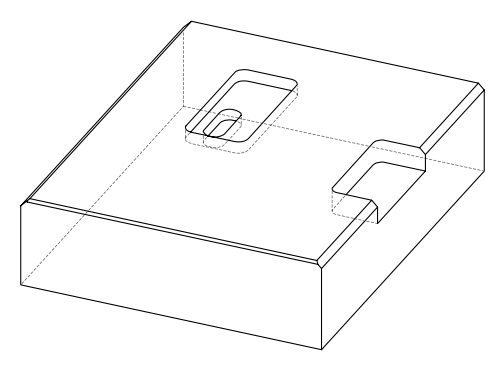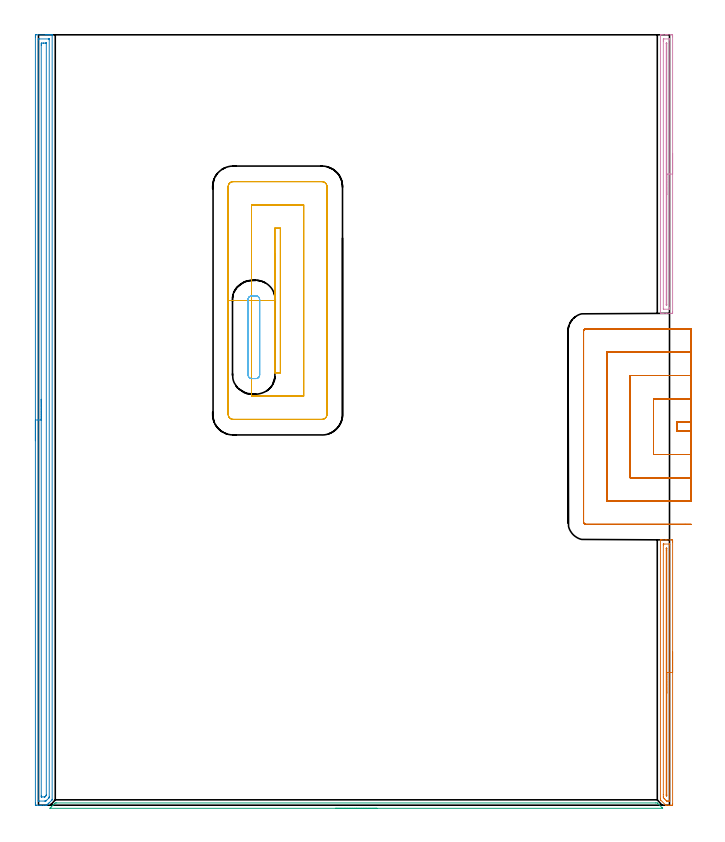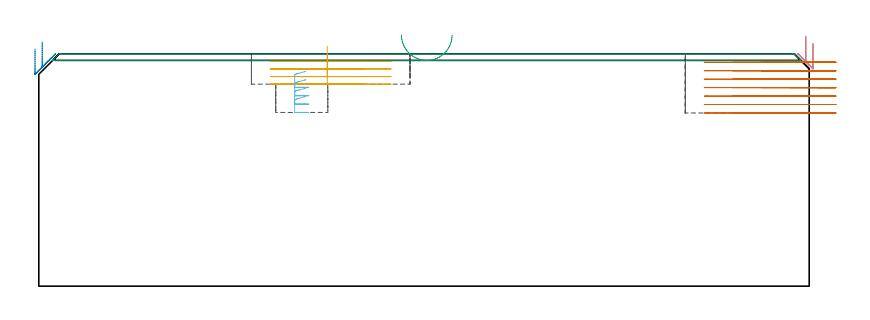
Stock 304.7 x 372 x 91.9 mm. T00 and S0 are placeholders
(PLAN: 7 operations, 1 tool changes, 39.1 min)
(1 AREA_MILL | FG_CHAMFER_SURFACE | UGT0205_001 | 3.21 min | 2296 mm3)
(2 AREA_MILL_1 | FG_CHAMFER_SURFACE_1 | UGT0205_001 | 9.14 min | 12208 mm3)
(3 AREA_MILL_2 | FG_CHAMFER_SURFACE_2 | UGT0205_001 | 2.51 min | 1015 mm3)
(4 AREA_MILL_3 | FG_CHAMFER_SURFACE_3 | UGT0205_001 | 3.38 min | 2377 mm3)
(5 MILL_RECTANGULAR_POCKET | POCKET_RECTANGULAR_STRAIGHT | UGT0201_133 | Follow Part, ap 3.75, ae 75% | 6.18 min | 96663 mm3)
(6 MILL_RECTANGULAR_POCKET_1 | POCKET_RECTANGULAR_STRAIGHT_1 | UGT0201_133 | Follow Part, ap 3.75, ae 75% | 1.11 min | 11875 mm3)
(7 MILL_SLOT | SLOT_PARTIAL_RECTANGULAR | UGT0201_133 | Follow Part, ap 3.75, ae 75% | 13.56 min | 124548 mm3)
(TOOL UGT0205_001 | Chamfer Mill 20 x 3 x 45 deg. | D20 FL50 Z2)
(TOOL UGT0201_133 | Carbide End Mill 15.0 | D15 FL30 Z4)
(OP 1 AREA_MILL)
G17 G21 G94 G90
T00 M6
G54
G17 G0 G90 X306.2 Y74.05 S1061 M3
G43 Z101.9 H0
Z96.
G94 G1 Y74.012 Z95.128 F250.
Y73.898 Z94.264
Y73.709 Z93.412
Y73.447 Z92.58
Y73.113 Z91.774
Y72.71 Z91.
Y72.242 Z90.264
Y71.71 Z89.572
Y71.121 Z88.929
Y70.478 Z88.34
Y69.786 Z87.808
Y69.05 Z87.34
Y68.276 Z86.937
Y67.47 Z86.603
Y66.638 Z86.341
Y65.786 Z86.152
Y64.922 Z86.038
Y64.05 Z86.
Y0.619
X306.197 Y0.282
X306.192 Y0.01 Z86.003
X305.869 Y0. Z86.326
X305.332 Z86.865
X304.996 Z87.2
X304.459 Z87.737
X304.123 Z88.072
X303.451 Z88.749
X303.15 Z89.05
X303.089 Z89.11
X302.893 Y0.01 Z89.303
X302.814 Y0.087 Z89.384
X302.727 Y0.172 Z89.471
X300.452 Y2.449 Z91.748
X300.303 Y2.605 Z91.888
X300.3 Y3.298 Z91.9
Y127.928
X300.302 Y128.09 Z91.888
X300.426 Y128.098 Z91.766
X300.555 Y128.1 Z91.644
X300.832 Z91.367
X301.504 Z90.69
X302.713 Z89.484
X303.25 Z88.944
X305.6 Z86.596
X305.869 Y128.097 Z86.328
X306.193 Y128.09 Z86.004
X306.198 Y127.818 Z86.
X306.2 Y127.481
Y127.142
Y64.05
X304.786 Z87.414
X304.785 Y2.405 Z87.415
X304.783 Y2.066 Z87.417
X304.781 Y2.025 Z87.419
X304.78 Y2.012 Z87.42
X304.756 Y2.009 Z87.444
X304.651 Y2.004 Z87.549
X304.519 Y2.001 Z87.681
X304.123 Y2. Z88.077
X303.645 Y2.002 Z88.555
X303.448 Y2.007 Z88.752
X303.351 Y2.011 Z88.849
X303.25 Y2.107 Z88.95
X302.946 Y2.405 Z89.254
X302.377 Y2.974 Z89.823
X302.055 Y3.299 Z90.145
X301.721 Y3.643 Z90.479
X301.717 Y3.975 Z90.483
X301.714 Y5.086 Z90.486
X301.715 Y125.694 Z90.485
X301.717 Y126.034 Z90.483
X301.719 Y126.075 Z90.481
X301.72 Y126.088 Z90.48
X301.744 Y126.091 Z90.456
X301.849 Y126.096 Z90.351
X301.981 Y126.099 Z90.219
X304.6 Y126.1 Z87.6
X304.742 Y126.097 Z87.458
X304.772 Y126.093 Z87.428
X304.779 Y126.089 Z87.421
X304.782 Y126.08 Z87.418
X304.784 Y126.047 Z87.416
X304.786 Y125.91 Z87.414
Y125.694
Y64.05
X303.372 Z88.828
X303.371 Y4.962 Z88.829
X303.37 Y4.837 Z88.83
X303.367 Y4.588 Z88.833
X303.363 Y4.447 Z88.837
X303.327 Y4.48 Z88.873
X303.25 Y4.551 Z88.95
X303.185 Y4.617 Z89.015
X303.154 Y4.652 Z89.046
X303.141 Y4.669 Z89.059
X303.136 Y4.714 Z89.064
X303.131 Y4.961 Z89.069
X303.129 Y5.086 Z89.071
X303.128 Y123.139 Z89.072
X303.13 Y123.908 Z89.07
X303.131 Y124.029 Z89.069
X303.135 Y124.071 Z89.065
X303.138 Y124.09 Z89.062
X303.157 Y124.092 Z89.043
X303.25 Y124.096 Z88.95
X303.312 Y124.094 Z88.888
X303.357 Y124.091 Z88.843
X303.365 Y124.031 Z88.835
X303.368 Y123.908 Z88.832
X303.37 Y123.784 Z88.83
X303.372 Y123.014 Z88.828
Y64.05
Y63.178 Z88.867
Y62.314 Z88.98
Y61.462 Z89.169
Y60.63 Z89.432
Y59.824 Z89.765
Y59.05 Z90.168
Y58.314 Z90.637
Y57.622 Z91.168
Y56.979 Z91.757
Y56.39 Z92.401
Y55.858 Z93.093
Y55.39 Z93.828
Y54.987 Z94.602
Y54.653 Z95.408
Y54.391 Z96.24
Y54.202 Z97.092
Y54.088 Z97.957
Y54.05 Z98.828
G0 Z101.9
M5
M2
(OP 2 AREA_MILL_1)
G17 G21 G94 G90
T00 M6
G54
G17 G0 G90 X-1.5 Y176. S1061 M3
G43 Z101.9 H0
Z93.8
G94 G1 Y176.038 Z92.928 F250.
Y176.152 Z92.064
Y176.341 Z91.212
Y176.603 Z90.38
Y176.937 Z89.574
Y177.34 Z88.8
Y177.809 Z88.064
Y178.34 Z87.372
Y178.929 Z86.729
Y179.572 Z86.14
Y180.264 Z85.608
Y181. Z85.14
Y181.774 Z84.737
Y182.58 Z84.403
Y183.412 Z84.141
Y184.264 Z83.952
Y185.128 Z83.838
Y186. Z83.8
Y371.
X-1.499 Y371.381 Z83.801
X-1.495 Y371.888 Z83.803
X-1.492 Y371.991 Z83.806
X-0.992 Y372. Z84.305
X3.435 Z88.73
X3.98 Z89.277
X4.321 Z89.617
X4.865 Z90.162
X5.206 Z90.501
X5.889 Z91.188
X6.209 Z91.508
X6.575 Z91.866
X6.597 Y371.991 Z91.888
X6.6 Y371.828 Z91.9
Y2.852
X6.596 Y2.605 Z91.89
X6.557 Y2.555 Z91.853
X5.344 Y1.343 Z90.642
X5.206 Y1.204 Z90.502
X5.067 Y1.065 Z90.364
X4.905 Y0.904 Z90.203
X4.764 Y0.762 Z90.059
X4.62 Y0.619 Z89.918
X4.466 Y0.465 Z89.764
X4.321 Y0.319 Z89.616
X4.173 Y0.172 Z89.471
X4.022 Y0.021 Z89.319
X3.999 Y0.009 Z89.297
X3.98 Y0. Z89.278
X3.929 Z89.228
X3.232 Z88.532
X2.55 Z87.845
X1.323 Z86.62
X0.779 Z86.073
X0.166 Z85.461
X-0.992 Y0.001 Z84.304
X-1.226 Y0.003 Z84.07
X-1.491 Y0.009 Z83.805
X-1.494 Y0.112 Z83.803
X-1.499 Y0.619 Z83.801
X-1.5 Y1.131 Z83.8
Y186.
X-0.086 Z85.214
Y369.574
X-0.085 Y369.813 Z85.215
X-0.082 Y369.921 Z85.218
X-0.079 Y369.973 Z85.221
X-0.074 Y369.99 Z85.226
X-0.025 Y369.992 Z85.275
X0.378 Y369.999 Z85.678
X4.805 Z90.105
X5.055 Y369.995 Z90.355
X5.168 Y369.99 Z90.468
X5.179 Y369.985 Z90.479
X5.182 Y369.967 Z90.482
X5.184 Y369.917 Z90.484
X5.186 Y369.817 Z90.486
Y369.615
Y4.192
X5.181 Y3.756 Z90.481
X5.179 Y3.652 Z90.479
X5.126 Y3.588 Z90.426
X5.026 Y3.481 Z90.326
X4.849 Y3.299 Z90.149
X3.956 Y2.406 Z89.256
X3.691 Y2.147 Z88.991
X3.604 Y2.066 Z88.904
X3.534 Y2.01 Z88.834
X3.435 Y2.007 Z88.735
X2.951 Y2.001 Z88.251
X0.295 Z85.595
X0.045 Y2.005 Z85.345
X-0.068 Y2.01 Z85.232
X-0.079 Y2.015 Z85.221
X-0.082 Y2.033 Z85.218
X-0.084 Y2.083 Z85.216
X-0.086 Y2.183 Z85.214
Y2.385
Y186.
X1.328 Z86.628
X1.329 Y366.914 Z86.629
X1.33 Y367.252 Z86.63
X1.334 Y367.808 Z86.634
X1.335 Y367.968 Z86.635
X1.482 Y367.991 Z86.782
X1.664 Y367.995 Z86.964
X2.36 Y368. Z87.66
X2.55 Z87.85
X3.245 Z88.545
X3.435 Y367.999 Z88.735
X3.626 Y367.997 Z88.926
X3.753 Y367.991 Z89.053
X3.766 Y367.988 Z89.066
X3.768 Y367.984 Z89.068
X3.77 Y367.962 Z89.07
X3.771 Y367.921 Z89.071
Y367.808
Y5.086
X3.77 Y4.749 Z89.07
X3.767 Y4.699 Z89.067
X3.764 Y4.675 Z89.064
X3.752 Y4.66 Z89.052
X3.683 Y4.586 Z88.983
X3.435 Y4.335 Z88.735
X3.365 Y4.264 Z88.665
X3.293 Y4.192 Z88.593
X3.141 Y4.049 Z88.441
X3.113 Y4.024 Z88.413
X3.058 Y4.01 Z88.358
X2.931 Y4.005 Z88.231
X2.74 Y4.001 Z88.04
X1.664 Z86.964
X1.474 Y4.003 Z86.774
X1.347 Y4.009 Z86.647
X1.334 Y4.012 Z86.634
X1.332 Y4.016 Z86.632
X1.33 Y4.038 Z86.63
X1.328 Y4.531 Z86.628
Y186.
Y186.872 Z86.666
Y187.737 Z86.78
Y188.588 Z86.969
Y189.42 Z87.232
Y190.226 Z87.565
Y191. Z87.968
Y191.736 Z88.437
Y192.428 Z88.968
Y193.071 Z89.557
Y193.66 Z90.201
Y194.192 Z90.893
Y194.66 Z91.628
Y195.063 Z92.402
Y195.397 Z93.208
Y195.659 Z94.04
Y195.848 Z94.892
Y195.962 Z95.757
Y196. Z96.628
G0 Z101.9
M5
M2
(OP 3 AREA_MILL_2)
G17 G21 G94 G90
T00 M6
G54
G17 G0 G90 X163.45 Y-1.5 S1061 M3
G43 Z101.9 H0
Z99.3
G94 G1 X163.412 Z98.428 F250.
X163.298 Z97.563
X163.109 Z96.712
X162.847 Z95.88
X162.513 Z95.074
X162.11 Z94.3
X161.642 Z93.564
X161.111 Z92.872
X160.521 Z92.229
X159.878 Z91.639
X159.186 Z91.108
X158.45 Z90.64
X157.676 Z90.237
X156.87 Z89.903
X156.038 Z89.641
X155.187 Z89.452
X154.322 Z89.338
X153.45 Z89.3
X5.666
X5.519 Y-1.493 Z89.306
X5.666 Y-1.336 Z89.464
X6.113 Y-0.886 Z89.911
X7.006 Y0.006 Z90.805
X7.899 Y0.899 Z91.698
X8.093 Y1.098 Z91.888
X8.792 Y1.1 Z91.9
X298.109
X298.807 Y1.098 Z91.888
X299.002 Y0.898 Z91.698
X301.085 Y-1.184 Z89.613
X301.383 Y-1.484 Z89.315
X301.385 Y-1.495 Z89.304
X301.383 Y-1.5 Z89.299
X153.45 Z89.3
X152.579 Z89.338
X151.714 Z89.452
X150.862 Z89.641
X150.03 Z89.903
X149.224 Z90.237
X148.45 Z90.64
X147.714 Z91.108
X147.022 Z91.639
X146.379 Z92.229
X145.79 Z92.872
X145.259 Z93.564
X144.79 Z94.3
X144.387 Z95.074
X144.053 Z95.88
X143.791 Z96.712
X143.602 Z97.563
X143.488 Z98.428
X143.45 Z99.3
G0 Z101.9
M5
M2
(OP 4 AREA_MILL_3)
G17 G21 G94 G90
T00 M6
G54
G17 G0 G90 X306.2 Y314.75 S1061 M3
G43 Z101.9 H0
Z96.
G94 G1 Y314.712 Z95.128 F250.
Y314.598 Z94.264
Y314.409 Z93.412
Y314.147 Z92.58
Y313.813 Z91.774
Y313.41 Z91.
Y312.942 Z90.264
Y312.41 Z89.572
Y311.821 Z88.929
Y311.178 Z88.34
Y310.486 Z87.808
Y309.75 Z87.34
Y308.976 Z86.937
Y308.17 Z86.603
Y307.338 Z86.341
Y306.486 Z86.152
Y305.622 Z86.038
Y304.75 Z86.
Y238.13
X306.198 Y237.793 Z86.001
X306.193 Y237.51 Z86.004
X305.869 Y237.5 Z86.328
X303.25 Z88.944
X301.862 Z90.334
X301.504 Z90.69
X300.571 Z91.628
X300.435 Z91.757
X300.406 Z91.786
X300.303 Y237.51 Z91.888
X300.3 Y237.683 Z91.9
Y371.817
X300.303 Y371.99 Z91.888
X300.434 Y371.998 Z91.758
X300.571 Y372. Z91.628
X300.789 Z91.41
X301.504 Z90.69
X302.735 Z89.462
X303.25 Z88.944
X303.865 Z88.33
X305.611 Z86.586
X305.869 Y371.997 Z86.328
X306.193 Y371.99 Z86.004
X306.198 Y371.707 Z86.
X306.2 Y371.37
Y371.03
Y304.75
X304.786 Z87.414
X304.785 Y240.134 Z87.415
X304.783 Y239.919 Z87.417
X304.779 Y239.58 Z87.421
X304.771 Y239.51 Z87.429
X304.668 Y239.505 Z87.532
X304.531 Y239.501 Z87.669
X301.912 Z90.288
X301.76 Y239.507 Z90.44
X301.73 Y239.509 Z90.47
X301.721 Y239.562 Z90.479
X301.717 Y239.701 Z90.483
X301.715 Y239.919 Z90.485
X301.714 Y368.687 Z90.486
X301.715 Y369.366 Z90.485
X301.717 Y369.581 Z90.483
X301.721 Y369.92 Z90.479
X301.729 Y369.99 Z90.471
X301.832 Y369.995 Z90.368
X301.969 Y369.999 Z90.231
X304.588 Z87.612
X304.741 Y369.993 Z87.459
X304.77 Y369.991 Z87.43
X304.779 Y369.939 Z87.421
X304.783 Y369.799 Z87.417
X304.785 Y369.581 Z87.415
X304.786 Y304.75 Z87.414
X303.372 Z88.828
X303.371 Y241.707 Z88.829
X303.37 Y241.584 Z88.83
X303.368 Y241.542 Z88.832
X303.365 Y241.516 Z88.835
X303.35 Y241.51 Z88.85
X303.25 Y241.506 Z88.95
X303.183 Y241.507 Z89.017
X303.136 Y241.51 Z89.064
X303.133 Y241.583 Z89.067
X303.13 Y241.707 Z89.07
X303.129 Y241.831 Z89.071
Y367.793
X303.13 Y367.916 Z89.07
X303.132 Y367.958 Z89.068
X303.135 Y367.984 Z89.065
X303.15 Y367.99 Z89.05
X303.25 Y367.994 Z88.95
X303.317 Y367.993 Z88.883
X303.364 Y367.99 Z88.836
X303.367 Y367.917 Z88.833
X303.37 Y367.793 Z88.83
X303.371 Y367.669 Z88.829
X303.372 Y304.75 Z88.828
Y303.878 Z88.866
Y303.014 Z88.98
Y302.162 Z89.169
Y301.33 Z89.432
Y300.524 Z89.765
Y299.75 Z90.168
Y299.014 Z90.637
Y298.322 Z91.168
Y297.679 Z91.757
Y297.09 Z92.401
Y296.558 Z93.093
Y296.09 Z93.828
Y295.687 Z94.602
Y295.353 Z95.408
Y295.091 Z96.24
Y294.902 Z97.092
Y294.788 Z97.957
Y294.75 Z98.828
G0 Z101.9
M5
M2
(OP 5 MILL_RECTANGULAR_POCKET)
G17 G21 G94 G90
T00 M6
G54
G17 G0 G90 X114.1 Y266.092 S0 M3
G43 Z101.9 H0
Z94.9
G94 G1 Y243.7 Z88.9 F250.
Y208.8 F500.
X116.8
Y278.6
X114.1
Y243.7
X102.85
Y197.55
X128.05
Y289.85
X102.85
Y243.7
X91.6
Y188.7
G3 X94. Y186.3 R2.4
G1 X136.9
G3 X139.3 Y188.7 R2.4
G1 Y298.7
G3 X136.9 Y301.1 R2.4
G1 X94.
G3 X91.6 Y298.7 R2.4
G1 Y243.7
Y242.7
G0 X114.1 Y266.092 Z91.9
G1 Y243.7 Z85.9 F250.
Y208.8 F500.
X116.8
Y278.6
X114.1
Y243.7
X102.85
Y197.55
X128.05
Y289.85
X102.85
Y243.7
X91.6
Y188.7
G3 X94. Y186.3 R2.4
G1 X136.9
G3 X139.3 Y188.7 R2.4
G1 Y298.7
G3 X136.9 Y301.1 R2.4
G1 X94.
G3 X91.6 Y298.7 R2.4
G1 Y243.7
Y242.7
G0 X114.1 Y266.092 Z88.9
G1 Y243.7 Z82.9 F250.
Y208.8 F500.
X116.8
Y278.6
X114.1
Y243.7
X102.85
Y197.55
X128.05
Y289.85
X102.85
Y243.7
X91.6
Y188.7
G3 X94. Y186.3 R2.4
G1 X136.9
G3 X139.3 Y188.7 R2.4
G1 Y298.7
G3 X136.9 Y301.1 R2.4
G1 X94.
G3 X91.6 Y298.7 R2.4
G1 Y243.7
Y242.7
G0 X114.1 Y266.092 Z85.9
G1 Y243.7 Z79.9 F250.
Y208.8 F500.
X116.8
Y278.6
X114.1
Y243.7
X102.85
Y197.55
X128.05
Y289.85
X102.85
Y243.7
X91.6
Y188.7
G3 X94. Y186.3 R2.4
G1 X136.9
G3 X139.3 Y188.7 R2.4
G1 Y298.7
G3 X136.9 Y301.1 R2.4
G1 X94.
G3 X91.6 Y298.7 R2.4
G1 Y243.7
Y242.7
G0 Z101.9
M5
M2
(OP 6 MILL_RECTANGULAR_POCKET_1)
G17 G21 G94 G90
T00 M6
G54
G17 G0 G90 X105.573 Y245.805 S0 M3
G43 Z101.9 H0
Z84.957
G94 G1 X105.495 Y245.836 Z84.935 F250.
X105.134 Y245.9 Z84.836
X102.866 Z84.229
X102.505 Y245.836 Z84.131
X102.165 Y245.7 Z84.032
X101.86 Y245.499 Z83.934
X101.601 Y245.24 Z83.836
X101.4 Y244.935 Z83.738
X101.264 Y244.595 Z83.64
X101.2 Y244.234 Z83.542
Y244.1 Z83.506
Y225.95 Z78.643
Y207.8 F500.
G3 X103. Y206. R1.8
G1 X105.
G3 X106.8 Y207.8 R1.8
G1 Y244.1
G3 X105. Y245.9 R1.8
G1 X103.
G3 X101.2 Y244.1 R1.8
G1 Y225.95
Y224.95
G0 X105.573 Y245.805 Z81.643
G1 X105.495 Y245.836 Z81.62 F250.
X105.134 Y245.9 Z81.522
X102.866 Z80.914
X102.505 Y245.836 Z80.816
X102.165 Y245.7 Z80.718
X101.86 Y245.499 Z80.62
X101.601 Y245.24 Z80.522
X101.4 Y244.935 Z80.424
X101.264 Y244.595 Z80.326
X101.2 Y244.234 Z80.228
Y244.1 Z80.192
Y225.95 Z75.329
Y207.8 F500.
G3 X103. Y206. R1.8
G1 X105.
G3 X106.8 Y207.8 R1.8
G1 Y244.1
G3 X105. Y245.9 R1.8
G1 X103.
G3 X101.2 Y244.1 R1.8
G1 Y225.95
Y224.95
G0 X105.573 Y245.805 Z78.329
G1 X105.495 Y245.836 Z78.306 F250.
X105.134 Y245.9 Z78.208
X102.866 Z77.6
X102.505 Y245.836 Z77.502
X102.165 Y245.7 Z77.404
X101.86 Y245.499 Z77.306
X101.601 Y245.24 Z77.208
X101.4 Y244.935 Z77.11
X101.264 Y244.595 Z77.012
X101.2 Y244.234 Z76.914
Y244.1 Z76.878
Y225.95 Z72.014
Y207.8 F500.
G3 X103. Y206. R1.8
G1 X105.
G3 X106.8 Y207.8 R1.8
G1 Y244.1
G3 X105. Y245.9 R1.8
G1 X103.
G3 X101.2 Y244.1 R1.8
G1 Y225.95
Y224.95
G0 X105.573 Y245.805 Z75.014
G1 X105.495 Y245.836 Z74.992 F250.
X105.134 Y245.9 Z74.894
X102.866 Z74.286
X102.505 Y245.836 Z74.188
X102.165 Y245.7 Z74.09
X101.86 Y245.499 Z73.992
X101.601 Y245.24 Z73.893
X101.4 Y244.935 Z73.795
X101.264 Y244.595 Z73.697
X101.2 Y244.234 Z73.599
Y244.1 Z73.563
Y225.95 Z68.7
Y207.8 F500.
G3 X103. Y206. R1.8
G1 X105.
G3 X106.8 Y207.8 R1.8
G1 Y244.1
G3 X105. Y245.9 R1.8
G1 X103.
G3 X101.2 Y244.1 R1.8
G1 Y225.95
Y224.95
G0 Z101.9
M5
M2
(OP 7 MILL_SLOT)
G17 G21 G94 G90
T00 M6
G54
G17 G0 G90 X315.2 Y185. S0 M3
G43 Z101.9 H0
Z88.557
G94 G1 X312.2 F250.
X308.2 F500.
Y180.6
X312.2
X315.2 F250.
Y196.25
X312.2
X296.95 F500.
Y169.35
X312.2
X315.2 F250.
Y207.5
X312.2
X285.7 F500.
Y158.1
X312.2
X315.2 F250.
Y218.75
X312.2
X274.45 F500.
Y146.85
X312.2
X315.2 F250.
Y230.
X312.2
X264.3 F500.
G3 X263.2 Y228.9 R1.1
G1 Y136.7
G3 X264.3 Y135.6 R1.1
G1 X312.2
X315.2 F250.
G0 Y185. Z85.214
G1 X312.2
X308.2 F500.
Y180.6
X312.2
X315.2 F250.
Y196.25
X312.2
X296.95 F500.
Y169.35
X312.2
X315.2 F250.
Y207.5
X312.2
X285.7 F500.
Y158.1
X312.2
X315.2 F250.
Y218.75
X312.2
X274.45 F500.
Y146.85
X312.2
X315.2 F250.
Y230.
X312.2
X264.3 F500.
G3 X263.2 Y228.9 R1.1
G1 Y136.7
G3 X264.3 Y135.6 R1.1
G1 X312.2
X315.2 F250.
G0 Y185. Z81.871
G1 X312.2
X308.2 F500.
Y180.6
X312.2
X315.2 F250.
Y196.25
X312.2
X296.95 F500.
Y169.35
X312.2
X315.2 F250.
Y207.5
X312.2
X285.7 F500.
Y158.1
X312.2
X315.2 F250.
Y218.75
X312.2
X274.45 F500.
Y146.85
X312.2
X315.2 F250.
Y230.
X312.2
X264.3 F500.
G3 X263.2 Y228.9 R1.1
G1 Y136.7
G3 X264.3 Y135.6 R1.1
G1 X312.2
X315.2 F250.
G0 Y185. Z78.529
G1 X312.2
X308.2 F500.
Y180.6
X312.2
X315.2 F250.
Y196.25
X312.2
X296.95 F500.
Y169.35
X312.2
X315.2 F250.
Y207.5
X312.2
X285.7 F500.
Y158.1
X312.2
X315.2 F250.
Y218.75
X312.2
X274.45 F500.
Y146.85
X312.2
X315.2 F250.
Y230.
X312.2
X264.3 F500.
G3 X263.2 Y228.9 R1.1
G1 Y136.7
G3 X264.3 Y135.6 R1.1
G1 X312.2
X315.2 F250.
G0 Y185. Z75.186
G1 X312.2
X308.2 F500.
Y180.6
X312.2
X315.2 F250.
Y196.25
X312.2
X296.95 F500.
Y169.35
X312.2
X315.2 F250.
Y207.5
X312.2
X285.7 F500.
Y158.1
X312.2
X315.2 F250.
Y218.75
X312.2
X274.45 F500.
Y146.85
X312.2
X315.2 F250.
Y230.
X312.2
X264.3 F500.
G3 X263.2 Y228.9 R1.1
G1 Y136.7
G3 X264.3 Y135.6 R1.1
G1 X312.2
X315.2 F250.
G0 Y185. Z71.843
G1 X312.2
X308.2 F500.
Y180.6
X312.2
X315.2 F250.
Y196.25
X312.2
X296.95 F500.
Y169.35
X312.2
X315.2 F250.
Y207.5
X312.2
X285.7 F500.
Y158.1
X312.2
X315.2 F250.
Y218.75
X312.2
X274.45 F500.
Y146.85
X312.2
X315.2 F250.
Y230.
X312.2
X264.3 F500.
G3 X263.2 Y228.9 R1.1
G1 Y136.7
G3 X264.3 Y135.6 R1.1
G1 X312.2
X315.2 F250.
G0 Y185. Z68.5
G1 X312.2
X308.2 F500.
Y180.6
X312.2
X315.2 F250.
Y196.25
X312.2
X296.95 F500.
Y169.35
X312.2
X315.2 F250.
Y207.5
X312.2
X285.7 F500.
Y158.1
X312.2
X315.2 F250.
Y218.75
X312.2
X274.45 F500.
Y146.85
X312.2
X315.2 F250.
Y230.
X312.2
X264.3 F500.
G3 X263.2 Y228.9 R1.1
G1 Y136.7
G3 X264.3 Y135.6 R1.1
G1 X312.2
X315.2 F250.
G0 Z101.9
M5
M2
